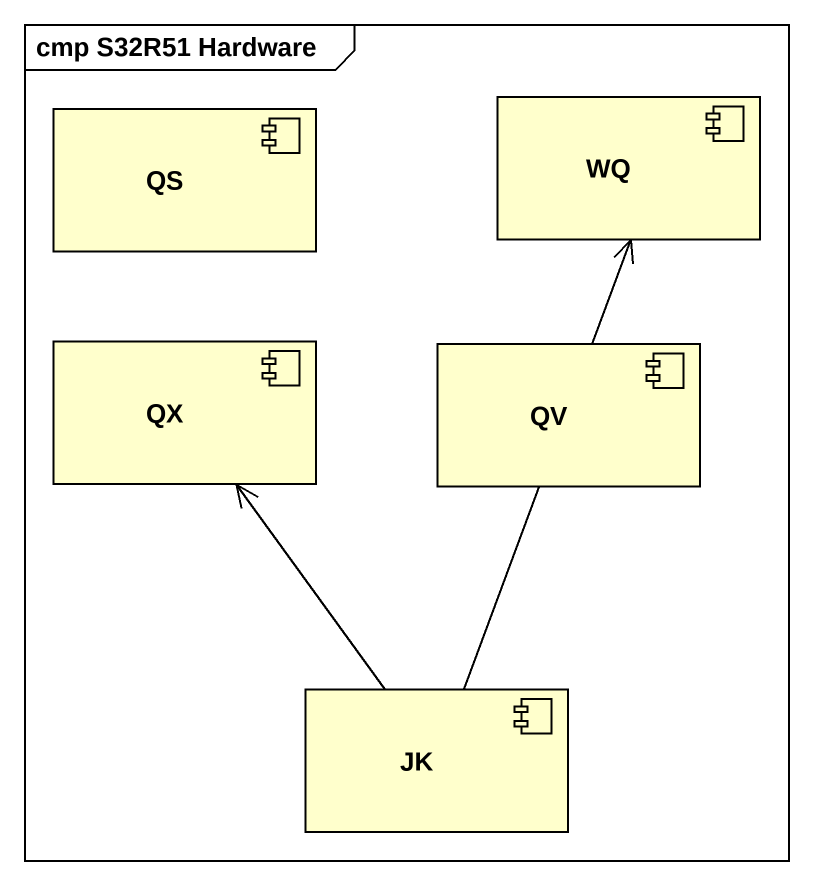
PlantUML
@startuml
mainframe cmp S32R51 Hardware
component QS
component WQ
component QX
component QV
component JK
JK -up-> WQ
JK -up-> QX
@enduml
